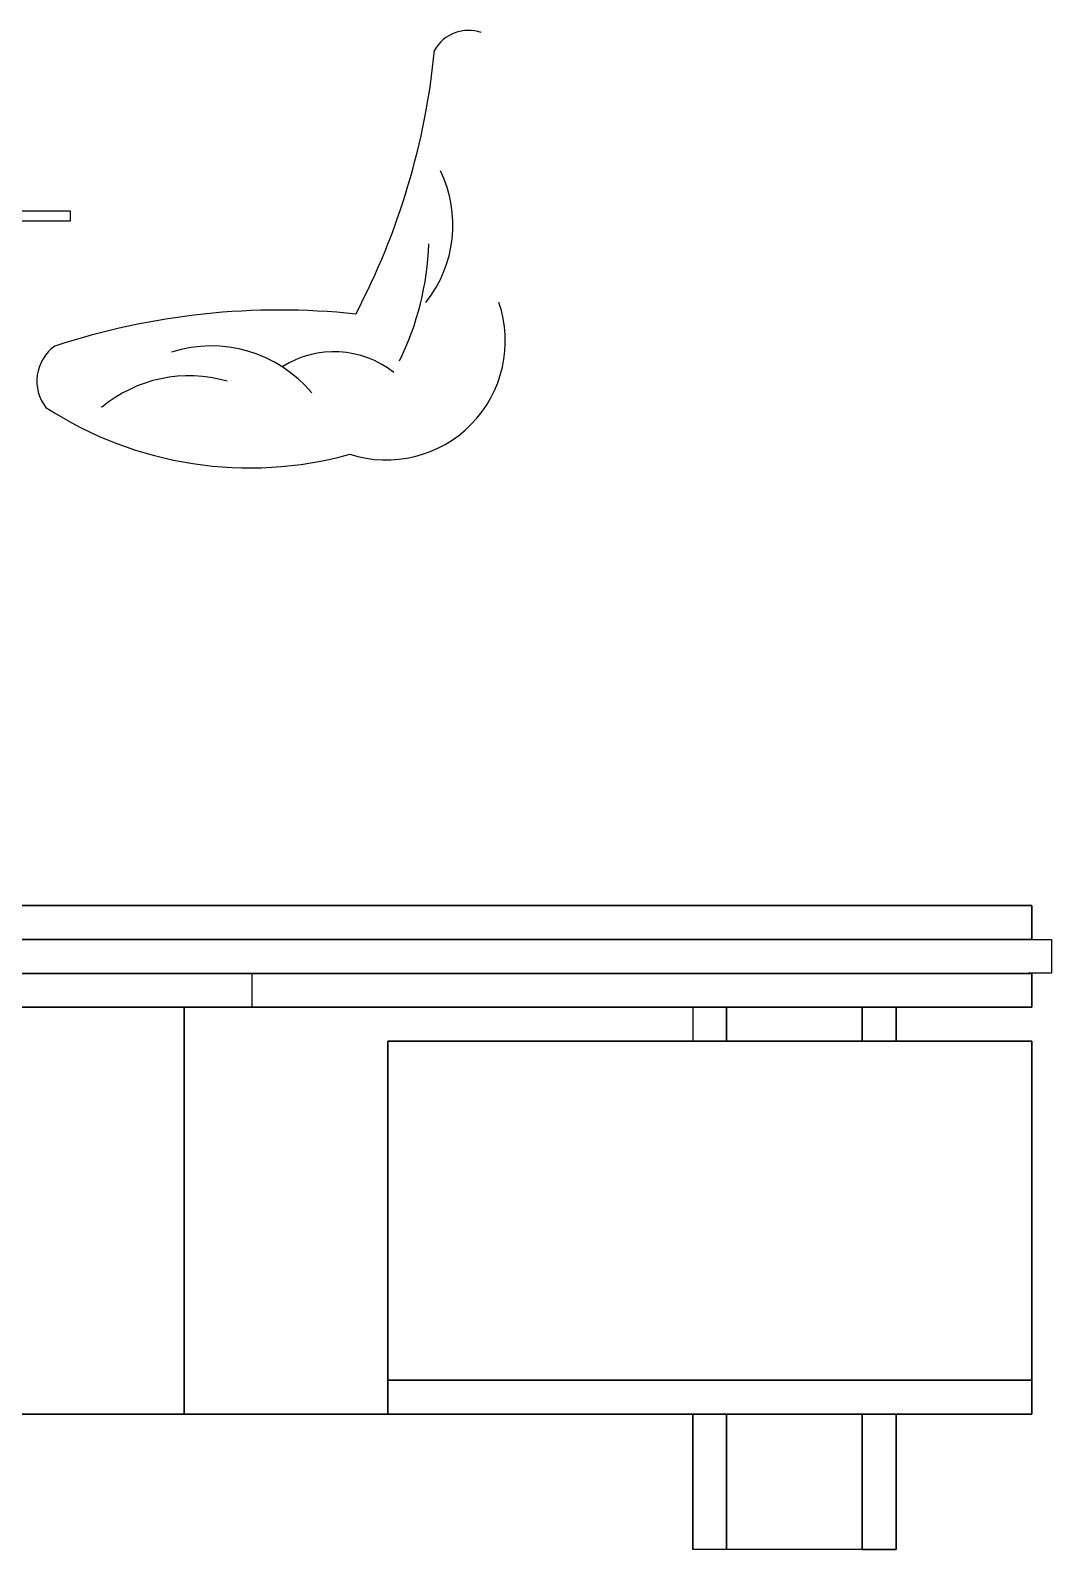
# Model space of a CAD drawing. Extents: x -42728 to 99010, y -18674 to 47645.
# Drawn here: x 71495 to 72339, y 30794 to 32049 of the extents above; entities that cross this region are included whole.
import ezdxf

# ---------------------------------------------------------------- set-up
doc = ezdxf.new("R2010")
doc.units = 0
doc.header["$LTSCALE"] = 100
doc.header["$MEASUREMENT"] = 0
doc.layers.get('0').update_dxf_attribs({"linetype": 'CONTINUOUS'})
doc.layers.add('00-ELE', color=2, linetype='CONTINUOUS')

# ---------------------------------------------------------------- blocks, each defined once
blk = doc.blocks.new('A$C41E8769F')
at = {"color": 7, "linetype": 'Continuous'}
for p, q in [((43, 19), (1, 19)), ((1, 19), (37, 19)), ((1, 19), (37, 19)), ((43, 19), (1, 19)), ((38, 19), (37, 19)), ((37, 19), (38, 19)), ((37, 19), (37, 19)), ((38, 19), (43, 19)), ((38, 19), (39, 19)), ((39, 19), (38, 19)), ((56, 19), (39, 19)), ((56, 19), (39, 19)), ((39, 19), (39, 19)), ((43, 19), (66, 19)), ((43, 19), (66, 19)), ((43, 19), (43, 19)), ((56, 19), (66, 19)), ((66, 19), (56, 19)), ((56, 19), (56, 19)), ((56, 19), (56, 19)), ((56, 19), (56, 19)), ((56, 19), (56, 19)), ((56, 19), (56, 19)), ((56, 19), (56, 19)), ((56, 19), (56, 19)), ((56, 19), (56, 19)), ((56, 19), (56, 19)), ((56, 19), (56, 19)), ((66, 18), (66, 19)), ((66, 19), (66, 18)), ((66, 19), (66, 19)), ((66, 19), (66, 19)), ((66, 19), (66, 18)), ((66, 19), (66, 18)), ((66, 19), (66, 19)), ((66, 19), (66, 19)), ((66, 19), (66, 19)), ((66, 19), (66, 19)), ((66, 19), (66, 18)), ((66, 18), (66, 19)), ((66, 19), (66, 19)), ((66, 19), (66, 19)), ((66, 19), (66, 19)), ((66, 19), (66, 19)), ((1, 18), (38, 18)), ((38, 18), (1, 18)), ((1, 18), (38, 18)), ((38, 18), (1, 18)), ((38, 18), (1, 18)), ((1, 18), (38, 18)), ((38, 18), (1, 18)), ((1, 18), (38, 18)), ((1, 18), (43, 18)), ((43, 18), (1, 18)), ((43, 18), (1, 18)), ((43, 18), (1, 18)), ((1, 18), (43, 18)), ((1, 18), (43, 18)), ((1, 18), (43, 18)), ((43, 18), (1, 18)), ((1, 18), (43, 18)), ((43, 18), (1, 18)), ((38, 18), (36, 18)), ((36, 18), (38, 18)), ((56, 18), (38, 18)), ((38, 18), (56, 18)), ((56, 18), (38, 18)), ((56, 18), (38, 18)), ((56, 18), (38, 18)), ((56, 18), (38, 18)), ((56, 18), (38, 18)), ((38, 18), (56, 18)), ((38, 18), (56, 18)), ((38, 18), (56, 18)), ((38, 18), (38, 18)), ((38, 18), (38, 18)), ((38, 18), (38, 18)), ((38, 18), (38, 18)), ((38, 18), (38, 18)), ((38, 18), (38, 18)), ((38, 18), (38, 18)), ((38, 18), (38, 18)), ((38, 18), (38, 18)), ((38, 18), (38, 18)), ((38, 18), (38, 18)), ((38, 18), (38, 18)), ((38, 18), (38, 18)), ((38, 18), (38, 18)), ((38, 18), (38, 18)), ((38, 18), (38, 18)), ((38, 18), (38, 18)), ((38, 18), (38, 18)), ((38, 18), (38, 18)), ((66, 18), (43, 18)), ((66, 18), (43, 18)), ((43, 18), (66, 18)), ((66, 18), (43, 18)), ((43, 18), (66, 18)), ((43, 18), (66, 18)), ((66, 18), (43, 18)), ((66, 18), (43, 18)), ((43, 18), (66, 18)), ((43, 18), (66.587, 18)), ((43, 18), (43, 18)), ((43, 18), (43, 18)), ((43, 18), (43, 18)), ((43, 18), (43, 18)), ((43, 18), (43, 18)), ((43, 18), (43, 18)), ((43, 18), (43, 18)), ((43, 18), (43, 18)), ((66, 18), (56, 18)), ((56, 18), (66, 18)), ((56, 18), (56, 18)), ((56, 18), (66, 18)), ((66, 18), (56, 18)), ((56, 18), (56, 18)), ((56, 18), (66, 18)), ((66, 18), (56, 18)), ((66, 18), (56, 18)), ((56, 18), (56, 18)), ((56, 18), (66, 18)), ((66, 18), (56, 18)), ((56, 18), (56, 18)), ((56, 18), (56, 18)), ((56, 18), (56, 18)), ((56, 18), (56, 18)), ((56, 18), (56, 18)), ((56, 18), (56, 18)), ((56, 18), (56, 18)), ((56, 18), (56, 18)), ((56, 18), (56, 18)), ((56, 18), (56, 18)), ((56, 18), (56, 18)), ((56, 18), (56, 18)), ((56, 18), (56, 18)), ((56, 18), (56, 18)), ((56, 18), (56, 18)), ((56, 18), (56, 18)), ((56, 18), (56, 18)), ((56, 18), (56, 18)), ((56, 18), (56, 18)), ((56, 18), (56, 18)), ((56, 18), (56, 18)), ((56, 18), (56, 18)), ((56, 18), (56, 18)), ((56, 18), (56, 18)), ((56, 18), (56, 18)), ((56, 18), (56, 18)), ((56, 18), (56, 18)), ((56, 18), (56, 18)), ((56, 18), (56, 18)), ((56, 18), (56, 18)), ((56, 18), (56, 18)), ((56, 18), (66, 18)), ((56, 18), (56, 18)), ((56, 18), (56, 18)), ((56, 18), (56, 18)), ((56, 18), (56, 18)), ((56, 18), (56, 18)), ((56, 18), (56, 18)), ((56, 18), (56, 18)), ((56, 18), (56, 18)), ((56, 18), (56, 18)), ((56, 18), (56, 18)), ((56, 18), (56, 18)), ((56, 18), (56, 18)), ((56, 18), (56, 18)), ((56, 18), (56, 18)), ((56, 18), (56, 18)), ((56, 18), (56, 18)), ((56, 18), (56, 18)), ((56, 18), (56, 18)), ((56, 18), (56, 18)), ((56, 18), (56, 18)), ((56, 18), (56, 18)), ((56, 18), (56, 18)), ((56, 18), (56, 18)), ((56, 18), (56, 18)), ((56, 18), (56, 18)), ((56, 18), (56, 18)), ((56, 18), (56, 18)), ((56, 18), (56, 18)), ((56, 18), (56, 18)), ((56, 18), (56, 18)), ((56, 18), (56, 18)), ((56, 18), (56, 18)), ((56, 18), (56, 18)), ((56, 18), (56, 18)), ((56, 18), (56, 18)), ((56, 18), (56, 18)), ((56, 18), (56, 18)), ((56, 18), (56, 18)), ((56, 18), (56, 18)), ((56, 18), (56, 18)), ((56, 18), (56, 18)), ((56, 18), (56, 18)), ((56, 18), (56, 18)), ((56, 18), (56, 18)), ((56, 18), (56, 18)), ((56, 18), (56, 18)), ((56, 18), (56, 18)), ((56, 18), (56, 18)), ((56, 18), (56, 18)), ((56, 18), (56, 18)), ((56, 18), (56, 18)), ((56, 18), (56, 18)), ((56, 18), (56, 18)), ((56, 18), (56, 18)), ((56, 18), (56, 18)), ((56, 18), (56, 18)), ((56, 18), (56, 18)), ((56, 18), (56, 18)), ((56, 18), (56, 18)), ((56, 18), (56, 18)), ((56, 18), (56, 18)), ((56, 18), (56, 18)), ((56, 18), (56, 18)), ((56, 18), (56, 18)), ((56, 18), (56, 18)), ((56, 18), (56, 18)), ((56, 18), (56, 18)), ((56, 18), (56, 18)), ((56, 18), (56, 18)), ((66, 18), (66, 18)), ((66, 18), (66, 18)), ((66, 18), (66, 18)), ((66, 18), (66, 18)), ((66, 18), (66, 18)), ((66, 18), (66, 18)), ((66, 18), (66, 18)), ((66, 18), (66, 18)), ((66, 18), (66, 18)), ((66, 18), (66, 18)), ((66, 18), (66, 18)), ((66, 18), (66, 18)), ((66, 18), (66, 18)), ((66, 18), (66, 18)), ((66, 18), (66, 18)), ((66, 18), (66, 18)), ((66, 18), (66, 18)), ((66, 18), (66, 18)), ((66, 18), (66, 18)), ((66, 18), (66, 18)), ((66, 18), (66, 18)), ((66, 18), (66, 18)), ((66, 18), (66, 18)), ((66, 18), (66, 18)), ((66, 18), (66, 18)), ((66, 18), (66, 18)), ((66, 18), (66, 18)), ((66, 18), (66, 18)), ((66, 18), (66, 18)), ((66, 18), (66, 18)), ((66, 18), (66, 18)), ((66, 18), (66, 18)), ((66, 18), (66, 18)), ((66, 18), (66, 18)), ((66, 18), (66, 18)), ((66, 18), (66, 18)), ((66, 18), (66, 18)), ((66, 18), (66, 18)), ((66, 18), (66, 18)), ((66, 18), (66, 18)), ((66, 18), (66, 18)), ((66, 18), (66, 18)), ((66, 18), (66, 18)), ((66, 18), (66, 18)), ((66, 18), (66, 18)), ((66, 18), (66, 18)), ((66, 18), (66, 18)), ((66, 18), (66, 18)), ((66, 18), (66, 18)), ((66, 18), (66, 18)), ((66, 18), (66, 18)), ((66, 18), (66, 18)), ((66, 18), (66, 18)), ((66, 18), (66, 18)), ((66, 18), (66, 18)), ((66, 18), (66, 18)), ((66, 18), (66, 18)), ((66, 18), (66, 18)), ((66, 18), (66, 18)), ((66, 18), (66, 18)), ((66, 18), (66, 18)), ((66, 18), (66, 18)), ((66, 18), (66, 18)), ((66, 18), (66, 18)), ((66, 18), (66, 18)), ((66, 18), (66, 18)), ((66, 18), (66, 18)), ((66, 18), (66, 18)), ((66, 18), (66, 18)), ((66, 18), (66, 18)), ((66, 18), (66, 18)), ((66, 18), (66, 18)), ((66, 18), (66, 18)), ((66, 18), (66, 18)), ((66, 18), (66, 18)), ((66, 18), (66, 18)), ((66, 18), (66, 18)), ((66, 18), (66, 18)), ((66, 18), (66, 18)), ((66, 18), (66, 18)), ((66, 18), (66, 18)), ((66, 18), (66, 18)), ((66, 18), (66, 18)), ((66, 18), (66, 18)), ((66, 18), (66, 18)), ((66, 18), (66, 18)), ((66, 18), (66, 18)), ((66, 18), (66, 18)), ((66, 18), (66, 18)), ((66, 18), (66, 18)), ((66, 18), (66, 18)), ((66, 18), (66, 18)), ((66, 18), (66, 18)), ((66, 18), (66, 18)), ((66, 18), (66, 18)), ((66, 18), (66, 18)), ((66, 18), (66, 18)), ((66, 18), (66, 18)), ((66, 18), (66, 18)), ((66, 18), (66, 18)), ((66, 18), (66, 18)), ((66, 18), (66, 18)), ((66.587, 18), (66.587, 17.009)), ((43, 17), (1, 17)), ((43, 17), (1, 17)), ((1, 17), (43, 17)), ((43, 17), (1, 17)), ((1, 17), (43, 17)), ((1, 17), (43, 17)), ((36, 17), (38, 17)), ((38, 17), (36, 17)), ((36, 17), (38, 17)), ((38, 17), (36, 17)), ((38, 17), (36, 17)), ((36, 17), (38, 17)), ((56, 17), (38, 17)), ((56, 17), (38, 17)), ((56, 17), (38, 17)), ((38, 17), (56, 17)), ((56, 17), (38, 17)), ((38, 17), (56, 17)), ((38, 17), (38, 17)), ((38, 17), (38, 17)), ((38, 17), (38, 17)), ((38, 17), (38, 17)), ((38, 17), (38, 17)), ((38, 17), (38, 17)), ((38, 17), (38, 17)), ((38, 17), (38, 17)), ((38, 17), (38, 17)), ((38, 17), (38, 17)), ((38, 17), (38, 17)), ((38, 17), (38, 17)), ((38, 17), (38, 17)), ((43, 17), (66, 17)), ((66, 17), (43, 17)), ((43, 17), (66, 17)), ((66, 17), (43, 17)), ((43, 17), (66, 17)), ((43, 17), (66, 17)), ((43, 16), (43, 17)), ((43, 17), (43, 17)), ((43, 16), (43, 17)), ((43, 17), (43, 17)), ((43, 17), (43, 17)), ((43, 17), (43, 17)), ((43, 17), (43, 17)), ((43, 17), (43, 17)), ((66, 17), (56, 17)), ((56, 17), (56, 17)), ((66, 17), (56, 17)), ((66, 17), (56, 17)), ((66, 17), (56, 17)), ((56, 17), (56, 17)), ((56, 17), (56, 17)), ((56, 17), (66, 17)), ((56, 17), (56, 17)), ((56, 17), (56, 17)), ((56, 17), (56, 17)), ((56, 17), (56, 17)), ((56, 17), (56, 17)), ((56, 17), (56, 17)), ((66, 17), (56, 17)), ((56, 17), (56, 17)), ((56, 17), (56, 17)), ((56, 17), (56, 17)), ((56, 17), (56, 17)), ((56, 17), (56, 17)), ((56, 17), (56, 17)), ((56, 17), (56, 17)), ((56, 17), (56, 17)), ((56, 17), (56, 17)), ((56, 17), (56, 17)), ((56, 17), (56, 17)), ((56, 17), (56, 17)), ((56, 17), (56, 17)), ((56, 17), (56, 17)), ((56, 17), (56, 17)), ((56, 17), (56, 17)), ((56, 17), (56, 17)), ((56, 17), (56, 17)), ((56, 17), (56, 17)), ((56, 17), (56, 17)), ((56, 17), (56, 17)), ((56, 17), (56, 17)), ((56, 17), (56, 17)), ((56, 17), (56, 17)), ((56, 17), (56, 17)), ((56, 17), (56, 17)), ((56, 17), (56, 17)), ((56, 17), (56, 17)), ((56, 17), (56, 17)), ((56, 17), (56, 17)), ((56, 17), (56, 17)), ((56, 17), (56, 17)), ((56, 17), (56, 17)), ((56, 17), (56, 17)), ((56, 17), (56, 17)), ((56, 17), (56, 17)), ((56, 17), (56, 17)), ((56, 17), (56, 17)), ((56, 17), (56, 17)), ((56, 17), (56, 17)), ((56, 17), (56, 17)), ((56, 17), (56, 17)), ((56, 17), (56, 17)), ((56, 17), (56, 17)), ((56, 17), (56, 17)), ((56, 17), (56, 17)), ((56, 17), (56, 17)), ((56, 17), (56, 17)), ((56, 17), (56, 17)), ((56, 17), (56, 17)), ((56, 17), (56, 17)), ((56, 17), (56, 17)), ((56, 17), (56, 17)), ((56, 17), (56, 17)), ((56, 17), (56, 17)), ((56, 17), (56, 17)), ((56, 17), (56, 17)), ((56, 17), (56, 17)), ((56, 17), (56, 17)), ((56, 17), (56, 17)), ((56, 17), (56, 17)), ((56, 17), (56, 17)), ((56, 17), (56, 17)), ((56, 17), (56, 17)), ((56, 17), (56, 17)), ((56, 17), (56, 17)), ((56, 17), (56, 17)), ((56, 17), (56, 17)), ((56, 17), (56, 17)), ((56, 17), (56, 17)), ((66.587, 17.009), (65.909, 17.009)), ((66, 17.009), (66, 17)), ((66, 17), (66, 17)), ((66, 17), (66, 17)), ((66, 17), (66, 17)), ((66, 17), (66, 17)), ((66, 17), (66, 17)), ((66, 17), (66, 17)), ((66, 17), (66, 17)), ((66, 17), (66, 17)), ((66, 17), (66, 17)), ((66, 17), (66, 17)), ((66, 17), (66, 17)), ((66, 17), (66, 17)), ((66, 17), (66, 17)), ((66, 17), (66, 17)), ((66, 17), (66, 17)), ((66, 17), (66, 17)), ((66, 17), (66, 17)), ((66, 17), (66, 17)), ((66, 17), (66, 17)), ((66, 17), (66, 17)), ((66, 17), (66, 17)), ((66, 17), (66, 17)), ((66, 17), (66, 17)), ((66, 17), (66, 17)), ((66, 17), (66, 17)), ((66, 17), (66, 17)), ((66, 17), (66, 17)), ((66, 17), (66, 17)), ((66, 17), (66, 17)), ((66, 17), (66, 17)), ((66, 17), (66, 17)), ((66, 17), (66, 17)), ((66, 17), (66, 17)), ((66, 17), (66, 17)), ((66, 17), (66, 16)), ((66, 17), (66, 16)), ((66, 17), (66, 17)), ((66, 17), (66, 17)), ((66, 17), (66, 16)), ((66, 16), (66, 17)), ((66, 16), (66, 17)), ((66, 16), (66, 17)), ((66, 17), (66, 17)), ((66, 17), (66, 17)), ((66, 17), (66, 17)), ((66, 17), (66, 17)), ((66, 17), (66, 17)), ((66, 17), (66, 17)), ((66, 17), (66, 17)), ((66, 17), (66, 17)), ((66, 17), (66, 17)), ((66, 17), (66, 17)), ((66, 17), (66, 17)), ((66, 17), (66, 17)), ((66, 17), (66, 17)), ((66, 17), (66, 17)), ((66, 17), (66, 17)), ((66, 17), (66, 17)), ((66, 17), (66, 17)), ((66, 17), (66, 17)), ((66, 17), (66, 17)), ((66, 17), (66, 17)), ((66, 17), (66, 17)), ((66, 17), (66, 17)), ((66, 17), (66, 17)), ((66, 17), (66, 17)), ((66, 17), (66, 17)), ((66, 17), (66, 17)), ((66, 17), (66, 17)), ((66, 17), (66, 17)), ((66, 17), (66, 17)), ((66, 17), (66, 17)), ((66, 17), (66, 17)), ((66, 17), (66, 17)), ((66, 17), (66, 17)), ((66, 17), (66, 17)), ((66, 17), (66, 17)), ((66, 17), (66, 17)), ((66, 17), (66, 17)), ((66, 17), (66, 17)), ((66, 17), (66, 17)), ((66, 17), (66, 17)), ((66, 17), (66, 17)), ((1, 16), (43, 16)), ((1, 16), (43, 16)), ((41, 16), (7, 16)), ((7, 16), (41, 16)), ((7, 16), (41, 16)), ((7, 16), (41, 16)), ((36, 16), (37, 16)), ((36, 16), (37, 16)), ((37, 16), (38, 16)), ((38, 16), (37, 16)), ((38, 16), (39, 16)), ((39, 16), (38, 16)), ((56, 16), (39, 16)), ((39, 16), (56, 16)), ((39, 16), (39, 16)), ((41, 16), (52, 16)), ((41, 16), (52, 16)), ((41, 4), (41, 16)), ((41, 16), (41, 4)), ((41, 16), (41, 16)), ((41, 16), (41, 4)), ((41, 4), (41, 16)), ((41, 4), (41, 16)), ((41, 16), (51, 16)), ((41, 16), (41, 4)), ((41, 4), (41, 16)), ((41, 16), (41, 16)), ((41, 4), (41, 16)), ((41, 16), (41, 16)), ((41, 16), (41, 16)), ((41, 16), (51, 16)), ((41, 16), (41, 16)), ((66, 16), (43, 16)), ((43, 16), (66, 16)), ((48, 16), (53, 16)), ((53, 16), (48, 16)), ((57, 16), (48, 16)), ((48, 16), (57, 16)), ((53, 16), (48, 16)), ((57, 16), (48, 16)), ((57, 16), (48, 16)), ((53, 16), (48, 16)), ((48, 16), (48, 16)), ((51, 16), (52, 16)), ((52, 16), (51, 16)), ((53, 16), (53, 16)), ((53, 16), (53, 16)), ((62, 16), (53, 16)), ((61, 16), (53, 16)), ((61, 16), (53, 16)), ((62, 16), (53, 16)), ((53, 16), (53, 16)), ((61, 16), (56, 16)), ((56, 16), (56, 15)), ((57, 16), (56, 16)), ((56, 16), (66, 16)), ((56, 16), (56, 16)), ((56, 16), (56, 16)), ((57, 16), (56, 16)), ((61, 16), (56, 16)), ((56, 16), (66, 16)), ((56, 16), (56, 16)), ((56, 16), (56, 16)), ((56, 16), (56, 16)), ((56, 16), (56, 16)), ((56, 16), (56, 16)), ((56, 16), (56, 16)), ((56, 16), (56, 16)), ((56, 16), (56, 16)), ((56, 16), (56, 16)), ((56, 16), (56, 16)), ((56, 16), (56, 16)), ((56, 16), (56, 16)), ((56, 16), (56, 16)), ((57, 16), (62, 16)), ((57, 16), (57, 15)), ((57, 15), (57, 16)), ((57, 15), (57, 16)), ((57, 16), (57, 15)), ((57, 15), (57, 16)), ((57, 16), (57, 15)), ((61, 16), (57, 16)), ((57, 16), (57, 16)), ((62, 16), (57, 16)), ((61, 16), (57, 16)), ((57, 16), (62, 16)), ((57, 16), (62, 16)), ((61, 16), (61, 15)), ((62, 16), (61, 16)), ((61, 15), (61, 16)), ((61, 16), (61, 15)), ((61, 15), (61, 16)), ((62, 16), (61, 16)), ((62, 15), (62, 16)), ((62, 16), (62, 15)), ((62, 15), (62, 16)), ((62, 16), (62, 15)), ((66, 16), (66, 16)), ((66, 16), (66, 16)), ((66, 16), (66, 16)), ((66, 16), (66, 16)), ((66, 16), (66, 16)), ((66, 16), (66, 16)), ((66, 16), (66, 16)), ((66, 16), (66, 16)), ((66, 16), (66, 16)), ((57, 15), (47, 15)), ((47, 15), (57, 15)), ((57, 15), (47, 15)), ((57, 15), (47, 15)), ((47, 15), (57, 15)), ((57, 15), (47, 15)), ((57, 15), (47, 15)), ((47, 15), (56, 15)), ((47, 15), (57, 15)), ((56, 15), (47, 15)), ((47, 15), (56, 15)), ((47, 15), (56, 15)), ((47, 13), (47, 15)), ((47, 15), (47, 15)), ((47, 15), (47, 15)), ((47, 15), (47, 15)), ((47, 15), (47, 15)), ((47, 13), (47, 15)), ((47, 13), (47, 15)), ((47, 13), (47, 15)), ((47, 13), (47, 15)), ((47, 15), (47, 13)), ((47, 15), (47, 13)), ((47, 15), (47, 15)), ((47, 15), (47, 15)), ((47, 15), (47, 15)), ((47, 15), (47, 13)), ((47, 13), (47, 15)), ((47, 15), (47, 15)), ((47, 15), (47, 13)), ((47, 15), (47, 15)), ((47, 15), (47, 15)), ((47, 15), (47, 13)), ((47, 13), (47, 15)), ((47, 15), (47, 15)), ((47, 15), (47, 15)), ((47, 15), (47, 13)), ((47, 13), (47, 15)), ((47, 15), (47, 15)), ((47, 15), (47, 15)), ((47, 15), (47, 15)), ((47, 15), (47, 15)), ((47, 15), (47, 15)), ((47, 15), (47, 15)), ((47, 15), (47, 15)), ((47, 15), (47, 15)), ((47, 15), (47, 15)), ((47, 15), (47, 15)), ((47, 15), (47, 15)), ((47, 15), (47, 15)), ((47, 15), (47, 15)), ((47, 15), (47, 15)), ((47, 15), (47, 15)), ((47, 15), (47, 15)), ((47, 15), (47, 15)), ((47, 15), (47, 15)), ((47, 15), (47, 15)), ((47, 15), (47, 15)), ((47, 15), (47, 15)), ((47, 15), (47, 15)), ((47, 15), (47, 15)), ((57, 15), (50, 15)), ((57, 15), (50, 15)), ((57, 15), (50, 15)), ((57, 15), (50, 15)), ((50, 15), (50, 15)), ((50, 15), (50, 15)), ((50, 15), (50, 15)), ((54, 15), (54, 15)), ((54, 15), (54, 15)), ((62, 15), (54, 15)), ((54, 15), (61, 15)), ((61, 15), (54, 15)), ((54, 15), (54, 15)), ((54, 15), (62, 15)), ((61, 15), (56, 15)), ((56, 15), (56, 15)), ((56, 15), (57, 15)), ((66, 15), (56, 15)), ((66, 15), (56, 15)), ((56, 15), (56, 15)), ((56, 15), (66, 15)), ((66, 15), (56, 15)), ((66, 15), (56, 15)), ((56, 15), (56, 15)), ((56, 15), (66, 15)), ((56, 15), (66, 15)), ((56, 15), (56, 15)), ((66, 15), (56, 15)), ((56, 15), (56, 15)), ((61, 15), (56, 15)), ((57, 15), (56, 15)), ((56, 15), (56, 15)), ((56, 15), (56, 15)), ((56, 15), (56, 15)), ((56, 15), (56, 15)), ((56, 15), (56, 15)), ((56, 15), (56, 15)), ((56, 15), (56, 15)), ((56, 15), (56, 15)), ((56, 15), (56, 15)), ((56, 15), (56, 15)), ((56, 15), (56, 15)), ((56, 15), (56, 15)), ((56, 15), (56, 15)), ((56, 15), (56, 15)), ((56, 15), (56, 15)), ((56, 15), (56, 15)), ((56, 15), (56, 15)), ((56, 15), (56, 15)), ((56, 15), (56, 15)), ((56, 15), (56, 15)), ((56, 15), (56, 15)), ((56, 15), (56, 15)), ((56, 15), (56, 15)), ((56, 15), (56, 15)), ((56, 15), (56, 15)), ((56, 15), (56, 15)), ((56, 15), (56, 15)), ((56, 15), (56, 15)), ((56, 15), (56, 15)), ((56, 15), (56, 15)), ((56, 15), (56, 15)), ((56, 15), (56, 15)), ((56, 15), (56, 15)), ((56, 15), (56, 15)), ((56, 15), (56, 15)), ((56, 15), (56, 15)), ((56, 15), (56, 15)), ((56, 15), (56, 15)), ((56, 15), (56, 15)), ((56, 15), (56, 15)), ((57, 15), (62, 15)), ((57, 15), (57, 15)), ((57, 15), (57, 15)), ((57, 15), (57, 15)), ((57, 15), (57, 15)), ((66, 15), (57, 15)), ((57, 15), (57, 15)), ((57, 15), (57, 15)), ((57, 15), (57, 15)), ((62, 15), (57, 15)), ((57, 15), (57, 15)), ((57, 15), (66, 15)), ((57, 15), (57, 15)), ((57, 15), (66, 15)), ((66, 15), (57, 15)), ((57, 15), (57, 15)), ((57, 15), (57, 15)), ((57, 15), (57, 15)), ((57, 15), (57, 15)), ((57, 15), (57, 15)), ((57, 15), (57, 15)), ((57, 15), (57, 15)), ((57, 15), (57, 15)), ((57, 15), (57, 15)), ((57, 15), (57, 15)), ((57, 15), (57, 15)), ((57, 15), (57, 15)), ((57, 15), (57, 15)), ((57, 15), (57, 15)), ((57, 15), (57, 15)), ((57, 15), (57, 15)), ((57, 15), (57, 15)), ((57, 15), (57, 15)), ((57, 15), (57, 15)), ((57, 15), (57, 15)), ((57, 15), (57, 15)), ((57, 15), (57, 15)), ((57, 15), (57, 15)), ((57, 15), (57, 15)), ((57, 15), (57, 15)), ((57, 15), (57, 15)), ((57, 15), (57, 15)), ((57, 15), (57, 15)), ((57, 15), (57, 15)), ((61, 15), (61, 15)), ((62, 15), (61, 15)), ((61, 15), (62, 15)), ((61, 15), (62, 15)), ((61, 15), (61, 15)), ((61, 15), (61, 15)), ((61, 15), (62, 15)), ((66, 15), (66, 15)), ((66, 13), (66, 15)), ((66, 15), (66, 15)), ((66, 15), (66, 15)), ((66, 15), (66, 15)), ((66, 15), (66, 15)), ((66, 13), (66, 15)), ((66, 13), (66, 15)), ((66, 13), (66, 15)), ((66, 13), (66, 15)), ((66, 15), (66, 13)), ((66, 15), (66, 13)), ((66, 15), (66, 15)), ((66, 15), (66, 15)), ((66, 15), (66, 13)), ((66, 13), (66, 15)), ((66, 15), (66, 15)), ((66, 15), (66, 15)), ((66, 15), (66, 13)), ((66, 13), (66, 15)), ((66, 15), (66, 15)), ((66, 15), (66, 13)), ((66, 15), (66, 15)), ((66, 15), (66, 15)), ((66, 15), (66, 15)), ((66, 15), (66, 13)), ((66, 15), (66, 15)), ((66, 15), (66, 15)), ((66, 15), (66, 15)), ((66, 15), (66, 15)), ((66, 15), (66, 13)), ((66, 15), (66, 15)), ((66, 15), (66, 15)), ((66, 15), (66, 15)), ((66, 15), (66, 15)), ((66, 15), (66, 15)), ((66, 15), (66, 15)), ((66, 15), (66, 15)), ((66, 15), (66, 15)), ((66, 15), (66, 15)), ((66, 15), (66, 15)), ((66, 15), (66, 15)), ((66, 15), (66, 15)), ((66, 15), (66, 15)), ((66, 15), (66, 15)), ((66, 15), (66, 15)), ((66, 15), (66, 15)), ((66, 15), (66, 15)), ((66, 15), (66, 15)), ((66, 15), (66, 15)), ((66, 15), (66, 15)), ((47, 13), (47, 13)), ((47, 13), (47, 5)), ((47, 13), (47, 5)), ((47, 13), (47, 13)), ((47, 13), (47, 13)), ((47, 13), (47, 5)), ((47, 5), (47, 13)), ((47, 5), (47, 13)), ((47, 13), (47, 13)), ((47, 13), (47, 5)), ((47, 5), (47, 13)), ((47, 13), (47, 13)), ((47, 13), (47, 5)), ((47, 13), (47, 9)), ((47, 13), (47, 13)), ((47, 13), (47, 13)), ((47, 13), (47, 9)), ((47, 13), (47, 9)), ((47, 9), (47, 13)), ((47, 13), (47, 13)), ((47, 13), (47, 13)), ((47, 13), (47, 13)), ((47, 13), (47, 13)), ((47, 13), (47, 13)), ((47, 13), (47, 13)), ((47, 13), (47, 13)), ((47, 13), (47, 13)), ((47, 13), (47, 13)), ((47, 13), (47, 13)), ((47, 13), (47, 13)), ((47, 13), (47, 13)), ((47, 13), (47, 13)), ((47, 13), (47, 13)), ((47, 13), (47, 13)), ((47, 13), (47, 13)), ((47, 13), (47, 13)), ((47, 13), (47, 13)), ((47, 13), (47, 13)), ((47, 13), (47, 13)), ((47, 13), (47, 13)), ((47, 13), (47, 13)), ((47, 13), (47, 13)), ((47, 13), (47, 13)), ((47, 13), (47, 13)), ((47, 13), (47, 13)), ((47, 13), (47, 13)), ((47, 13), (47, 13)), ((47, 13), (47, 13)), ((47, 13), (47, 13)), ((47, 13), (47, 13)), ((47, 13), (47, 13)), ((47, 13), (47, 13)), ((47, 13), (47, 13)), ((47, 13), (47, 13)), ((47, 13), (47, 13)), ((47, 13), (47, 13)), ((47, 13), (47, 13)), ((47, 13), (47, 13)), ((47, 13), (47, 13)), ((47, 13), (47, 13)), ((47, 13), (47, 13)), ((47, 13), (47, 13)), ((47, 13), (47, 13)), ((47, 13), (47, 13)), ((47, 13), (47, 13)), ((47, 13), (47, 13)), ((47, 13), (47, 13)), ((47, 13), (47, 13)), ((47, 13), (47, 13)), ((47, 13), (47, 13)), ((47, 13), (47, 13)), ((47, 13), (47, 13)), ((47, 13), (47, 13)), ((47, 13), (47, 13)), ((47, 13), (47, 13)), ((47, 13), (47, 13)), ((47, 13), (47, 13)), ((66, 5), (66, 13)), ((66, 13), (66, 5)), ((66, 13), (66, 13)), ((66, 13), (66, 5)), ((66, 13), (66, 13)), ((66, 13), (66, 13)), ((66, 13), (66, 5)), ((66, 5), (66, 13)), ((66, 13), (66, 13)), ((66, 13), (66, 13)), ((66, 13), (66, 5)), ((66, 13), (66, 13)), ((66, 13), (66, 5)), ((66, 5), (66, 13)), ((66, 13), (66, 5)), ((66, 5), (66, 13)), ((66, 13), (66, 13)), ((66, 13), (66, 5)), ((66, 5), (66, 13)), ((66, 13), (66, 13)), ((66, 13), (66, 13)), ((66, 13), (66, 13)), ((66, 13), (66, 13)), ((66, 13), (66, 13)), ((66, 13), (66, 13)), ((66, 13), (66, 13)), ((66, 13), (66, 13)), ((66, 13), (66, 13)), ((66, 13), (66, 13)), ((66, 13), (66, 13)), ((66, 13), (66, 13)), ((66, 13), (66, 13)), ((66, 13), (66, 13)), ((66, 13), (66, 13)), ((66, 13), (66, 13)), ((66, 13), (66, 13)), ((66, 13), (66, 13)), ((66, 13), (66, 13)), ((66, 13), (66, 13)), ((66, 13), (66, 13)), ((66, 13), (66, 13)), ((66, 13), (66, 13)), ((66, 13), (66, 13)), ((66, 13), (66, 13)), ((66, 13), (66, 13)), ((66, 13), (66, 13)), ((66, 13), (66, 13)), ((66, 13), (66, 13)), ((66, 13), (66, 13)), ((66, 13), (66, 13)), ((66, 13), (66, 13)), ((66, 13), (66, 13)), ((66, 13), (66, 13)), ((66, 13), (66, 13)), ((66, 13), (66, 13)), ((66, 13), (66, 13)), ((66, 13), (66, 13)), ((66, 13), (66, 13)), ((66, 13), (66, 13)), ((66, 13), (66, 13)), ((66, 13), (66, 13)), ((66, 13), (66, 13)), ((66, 13), (66, 13)), ((66, 13), (66, 13)), ((66, 13), (66, 13)), ((66, 13), (66, 13)), ((66, 13), (66, 13)), ((66, 13), (66, 13)), ((66, 13), (66, 13)), ((66, 13), (66, 13)), ((66, 13), (66, 13)), ((66, 13), (66, 13)), ((66, 13), (66, 13)), ((66, 13), (66, 13)), ((66, 13), (66, 13)), ((66, 13), (66, 13)), ((66, 13), (66, 13)), ((66, 13), (66, 13)), ((66, 13), (66, 13)), ((66, 13), (66, 13)), ((66, 13), (66, 13)), ((66, 13), (66, 13)), ((66, 13), (66, 13)), ((66, 13), (66, 13)), ((66, 13), (66, 13)), ((66, 13), (66, 13)), ((66, 13), (66, 13)), ((66, 13), (66, 13)), ((47, 9), (47, 9)), ((47, 9), (47, 9)), ((47, 5), (47, 9)), ((47, 5), (47, 9)), ((47, 9), (47, 9)), ((47, 5), (47, 9)), ((47, 5), (47, 9)), ((47, 9), (47, 9)), ((47, 9), (47, 9)), ((57, 5), (47, 5)), ((47, 5), (56, 5)), ((47, 5), (57, 5)), ((56, 5), (47, 5)), ((56, 5), (47, 5)), ((56, 5), (47, 5)), ((47, 5), (56, 5)), ((47, 5), (56, 5)), ((47, 5), (47, 5)), ((47, 5), (47, 5)), ((47, 5), (47, 5)), ((47, 5), (47, 5)), ((47, 5), (47, 5)), ((47, 5), (47, 4)), ((47, 5), (47, 5)), ((47, 5), (47, 5)), ((47, 5), (47, 4)), ((47, 4), (47, 5)), ((47, 4), (47, 5)), ((47, 5), (47, 5)), ((47, 5), (47, 4)), ((47, 4), (47, 5)), ((47, 5), (47, 4)), ((47, 5), (47, 4)), ((47, 4), (47, 5)), ((47, 5), (47, 5)), ((47, 5), (47, 4)), ((47, 4), (47, 5)), ((47, 5), (47, 4)), ((47, 5), (47, 5)), ((47, 5), (47, 4)), ((47, 4), (47, 5)), ((47, 5), (47, 5)), ((47, 5), (47, 5)), ((47, 5), (47, 4)), ((47, 4), (47, 5)), ((47, 5), (47, 5)), ((47, 5), (47, 4)), ((47, 5), (47, 5)), ((47, 5), (47, 5)), ((47, 5), (47, 4)), ((47, 5), (47, 5)), ((47, 5), (47, 5)), ((47, 5), (47, 5)), ((47, 5), (47, 5)), ((47, 5), (47, 5)), ((47, 5), (47, 5)), ((47, 5), (47, 5)), ((47, 5), (47, 5)), ((47, 5), (47, 5)), ((47, 5), (47, 5)), ((47, 5), (47, 5)), ((47, 5), (47, 5)), ((47, 5), (47, 5)), ((56, 5), (56, 5)), ((56, 5), (56, 5)), ((56, 5), (56, 5)), ((56, 5), (56, 5)), ((66, 5), (56, 5)), ((56, 5), (56, 5)), ((56, 5), (66, 5)), ((56, 5), (56, 5)), ((56, 5), (56, 5)), ((56, 5), (56, 5)), ((56, 5), (56, 5)), ((56, 5), (56, 5)), ((56, 5), (56, 5)), ((56, 5), (56, 5)), ((56, 5), (56, 5)), ((56, 5), (56, 5)), ((56, 5), (56, 5)), ((56, 5), (56, 5)), ((56, 5), (56, 5)), ((56, 5), (56, 5)), ((56, 5), (56, 5)), ((56, 5), (56, 5)), ((56, 5), (56, 5)), ((56, 5), (56, 5)), ((56, 5), (56, 5)), ((56, 5), (56, 5)), ((56, 5), (56, 5)), ((56, 5), (56, 5)), ((57, 5), (57, 5)), ((57, 5), (57, 5)), ((57, 5), (57, 5)), ((57, 5), (57, 5)), ((57, 5), (57, 5)), ((66, 5), (57, 5)), ((57, 5), (66, 5)), ((57, 5), (57, 5)), ((57, 5), (66, 5)), ((66, 5), (57, 5)), ((57, 5), (57, 5)), ((57, 5), (57, 5)), ((57, 5), (57, 5)), ((57, 5), (57, 5)), ((57, 5), (57, 5)), ((57, 5), (57, 5)), ((57, 5), (57, 5)), ((57, 5), (57, 5)), ((57, 5), (57, 5)), ((57, 5), (57, 5)), ((57, 5), (57, 5)), ((57, 5), (57, 5)), ((57, 5), (57, 5)), ((57, 5), (57, 5)), ((66, 5), (57, 5)), ((57, 5), (57, 5)), ((57, 5), (66, 5)), ((57, 5), (57, 5)), ((57, 5), (57, 5)), ((57, 5), (57, 5)), ((57, 5), (57, 5)), ((57, 5), (57, 5)), ((57, 5), (57, 5)), ((57, 5), (57, 5)), ((57, 5), (57, 5)), ((57, 5), (57, 5)), ((57, 5), (57, 5)), ((57, 5), (57, 5)), ((57, 5), (57, 5)), ((66, 5), (66, 4)), ((66, 5), (66, 5)), ((66, 5), (66, 5)), ((66, 5), (66, 5)), ((66, 5), (66, 5)), ((66, 5), (66, 5)), ((66, 4), (66, 5)), ((66, 4), (66, 5)), ((66, 5), (66, 4)), ((66, 5), (66, 5)), ((66, 5), (66, 4)), ((66, 5), (66, 5)), ((66, 5), (66, 5)), ((66, 5), (66, 4)), ((66, 4), (66, 5)), ((66, 5), (66, 4)), ((66, 4), (66, 5)), ((66, 5), (66, 5)), ((66, 5), (66, 4)), ((66, 4), (66, 5)), ((66, 5), (66, 4)), ((66, 5), (66, 5)), ((66, 5), (66, 4)), ((66, 4), (66, 5)), ((66, 5), (66, 4)), ((66, 4), (66, 5)), ((66, 4), (66, 5)), ((66, 5), (66, 5)), ((66, 5), (66, 4)), ((66, 4), (66, 5)), ((66, 4), (66, 5)), ((66, 5), (66, 5)), ((66, 5), (66, 5)), ((66, 5), (66, 5)), ((66, 5), (66, 5)), ((66, 5), (66, 5)), ((66, 5), (66, 5)), ((66, 5), (66, 5)), ((66, 5), (66, 5)), ((66, 5), (66, 5)), ((66, 5), (66, 5)), ((66, 5), (66, 5)), ((66, 5), (66, 5)), ((66, 5), (66, 5)), ((66, 5), (66, 5)), ((66, 5), (66, 5)), ((66, 5), (66, 5)), ((66, 5), (66, 5)), ((66, 5), (66, 5)), ((41, 4), (7, 4)), ((7, 4), (41, 4)), ((41, 4), (7, 4)), ((7, 4), (41, 4)), ((52, 4), (41, 4)), ((41, 4), (52, 4)), ((41, 4), (41, 4)), ((41, 4), (51, 4)), ((41, 4), (41, 4)), ((41, 4), (41, 4)), ((51, 4), (41, 4)), ((41, 4), (41, 4)), ((41, 4), (41, 4)), ((47, 4), (57, 4)), ((57, 4), (47, 4)), ((47, 4), (57, 4)), ((47, 4), (57, 4)), ((57, 4), (47, 4)), ((47, 4), (57, 4)), ((47, 4), (57, 4)), ((57, 4), (47, 4)), ((56, 4), (47, 4)), ((47, 4), (57, 4)), ((57, 4), (47, 4)), ((47, 4), (56, 4)), ((47, 4), (56, 4)), ((56, 4), (47, 4)), ((47, 4), (56, 4)), ((56, 4), (47, 4)), ((47, 4), (47, 4)), ((47, 4), (47, 4)), ((47, 4), (47, 4)), ((47, 4), (47, 4)), ((47, 4), (47, 4)), ((47, 4), (47, 4)), ((47, 4), (47, 4)), ((47, 4), (47, 4)), ((47, 4), (47, 4)), ((47, 4), (47, 4)), ((47, 4), (47, 4)), ((47, 4), (47, 4)), ((47, 4), (47, 4)), ((47, 4), (47, 4)), ((47, 4), (47, 4)), ((47, 4), (47, 4)), ((47, 4), (47, 4)), ((47, 4), (47, 4)), ((47, 4), (47, 4)), ((47, 4), (47, 4)), ((47, 4), (47, 4)), ((47, 4), (47, 4)), ((47, 4), (47, 4)), ((47, 4), (47, 4)), ((47, 4), (47, 4)), ((47, 4), (47, 4)), ((47, 4), (47, 4)), ((47, 4), (47, 4)), ((47, 4), (47, 4)), ((47, 4), (47, 4)), ((47, 4), (47, 4)), ((47, 4), (47, 4)), ((47, 4), (47, 4)), ((47, 4), (47, 4)), ((47, 4), (47, 4)), ((47, 4), (47, 4)), ((47, 4), (47, 4)), ((47, 4), (47, 4)), ((47, 4), (47, 4)), ((47, 4), (47, 4)), ((47, 4), (47, 4)), ((47, 4), (47, 4)), ((47, 4), (47, 4)), ((47, 4), (47, 4)), ((47, 4), (47, 4)), ((47, 4), (47, 4)), ((47, 4), (47, 4)), ((47, 4), (47, 4)), ((47, 4), (47, 4)), ((47, 4), (47, 4)), ((47, 4), (47, 4)), ((47, 4), (47, 4)), ((47, 4), (47, 4)), ((47, 4), (47, 4)), ((47, 4), (47, 4)), ((47, 4), (47, 4)), ((47, 4), (47, 4)), ((47, 4), (47, 4)), ((47, 4), (47, 4)), ((47, 4), (47, 4)), ((47, 4), (47, 4)), ((47, 4), (47, 4)), ((47, 4), (47, 4)), ((47, 4), (47, 4)), ((47, 4), (47, 4)), ((47, 4), (47, 4)), ((47, 4), (47, 4)), ((47, 4), (47, 4)), ((47, 4), (47, 4)), ((47, 4), (47, 4)), ((47, 4), (47, 4)), ((47, 4), (47, 4)), ((47, 4), (47, 4)), ((49, 4), (54, 4)), ((49, 4), (54, 4)), ((57, 4), (49, 4)), ((57, 4), (49, 4)), ((54, 4), (49, 4)), ((49, 4), (57, 4)), ((54, 4), (49, 4)), ((49, 4), (57, 4)), ((49, 4), (49, 4)), ((49, 4), (49, 4)), ((57, 4), (50, 4)), ((57, 4), (50, 4)), ((50, 4), (57, 4)), ((57, 4), (50, 4)), ((50, 4), (50, 4)), ((50, 4), (50, 4)), ((50, 4), (50, 4)), ((51, 4), (52, 4)), ((51, 4), (52, 4)), ((51, 4), (51, 4)), ((54, 4), (54, 4)), ((54, 4), (54, 4)), ((62, 4), (54, 4)), ((61, 4), (54, 4)), ((54, 4), (54, 4)), ((54, 4), (54, 4)), ((61, 4), (54, 4)), ((54, 4), (54, 4)), ((54, 4), (54, 4)), ((54, 4), (61, 4)), ((54, 4), (61, 4)), ((61, 4), (54, 4)), ((54, 4), (62, 4)), ((54, 4), (54, 4)), ((54, 4), (61, 4)), ((57, 4), (56, 4)), ((56, 4), (56, 4)), ((56, 4), (56, 0)), ((61, 4), (56, 4)), ((56, 0), (56, 4)), ((56, 4), (66, 4)), ((56, 4), (56, 4)), ((56, 4), (66, 4)), ((56, 4), (56, 4)), ((56, 4), (66, 4)), ((66, 4), (56, 4)), ((56, 4), (66, 4)), ((56, 4), (56, 4)), ((56, 4), (66, 4)), ((66, 4), (56, 4)), ((56, 4), (56, 4)), ((56, 4), (66, 4)), ((56, 4), (66, 4)), ((56, 4), (56, 4)), ((56, 4), (66, 4)), ((56, 4), (56, 4)), ((56, 4), (56, 4)), ((56, 4), (56, 4)), ((56, 4), (56, 4)), ((56, 4), (56, 4)), ((56, 4), (56, 4)), ((56, 4), (56, 4)), ((56, 4), (56, 4)), ((56, 4), (56, 4)), ((56, 4), (56, 4)), ((56, 4), (56, 4)), ((56, 4), (56, 4)), ((56, 4), (56, 4)), ((56, 4), (56, 4)), ((56, 4), (56, 4)), ((56, 4), (56, 4)), ((56, 4), (61, 4)), ((56, 4), (57, 4)), ((56, 4), (56, 4)), ((56, 4), (56, 4)), ((56, 4), (56, 4)), ((56, 4), (56, 4)), ((56, 4), (56, 4)), ((56, 4), (56, 4)), ((56, 4), (56, 4)), ((56, 4), (56, 4)), ((56, 4), (56, 4)), ((56, 4), (56, 4)), ((56, 4), (56, 4)), ((56, 4), (56, 4)), ((56, 4), (56, 4)), ((56, 4), (56, 4)), ((56, 4), (56, 4)), ((56, 4), (56, 4)), ((56, 4), (56, 4)), ((56, 4), (56, 4)), ((56, 4), (56, 4)), ((56, 4), (56, 4)), ((56, 4), (56, 4)), ((56, 4), (56, 4)), ((56, 4), (56, 4)), ((56, 4), (56, 4)), ((56, 4), (56, 4)), ((56, 4), (56, 4)), ((56, 4), (56, 4)), ((56, 4), (56, 4)), ((56, 4), (56, 4)), ((56, 4), (56, 4)), ((56, 4), (56, 4)), ((56, 4), (56, 4)), ((56, 4), (56, 4)), ((56, 4), (56, 4)), ((56, 4), (56, 4)), ((56, 4), (56, 4)), ((56, 4), (56, 4)), ((56, 4), (56, 4)), ((56, 4), (56, 4)), ((56, 4), (56, 4)), ((56, 4), (56, 4)), ((56, 4), (56, 4)), ((57, 4), (57, 0)), ((57, 4), (57, 4)), ((62, 4), (57, 4)), ((57, 4), (57, 4)), ((57, 4), (57, 0)), ((57, 4), (57, 4)), ((57, 4), (57, 0)), ((57, 0), (57, 4)), ((57, 4), (57, 0)), ((57, 4), (57, 0)), ((61, 4), (57, 4)), ((57, 4), (57, 4)), ((61, 4), (57, 4)), ((57, 4), (57, 4)), ((61, 4), (57, 4)), ((61, 4), (57, 4)), ((57, 4), (57, 4)), ((57, 4), (57, 4)), ((57, 4), (57, 4)), ((57, 4), (57, 4)), ((57, 4), (66, 4)), ((57, 4), (57, 4)), ((57, 4), (62, 4)), ((66, 4), (57, 4)), ((57, 4), (57, 4)), ((57, 4), (57, 4)), ((57, 4), (57, 4)), ((57, 4), (57, 4)), ((57, 4), (57, 4)), ((57, 4), (57, 4)), ((57, 4), (57, 4)), ((57, 4), (57, 4)), ((57, 4), (57, 4)), ((57, 4), (57, 4)), ((57, 4), (57, 4)), ((57, 4), (57, 4)), ((57, 4), (57, 4)), ((57, 4), (57, 4)), ((57, 4), (57, 4)), ((57, 4), (57, 4)), ((57, 4), (57, 4)), ((57, 4), (57, 4)), ((57, 4), (57, 4)), ((57, 4), (57, 4)), ((57, 4), (57, 4)), ((57, 4), (57, 4)), ((57, 4), (57, 4)), ((57, 4), (57, 4)), ((57, 4), (57, 4)), ((57, 4), (57, 4)), ((57, 4), (57, 4)), ((57, 4), (57, 4)), ((57, 4), (57, 4)), ((57, 4), (57, 4)), ((57, 4), (57, 4)), ((57, 4), (57, 4)), ((57, 4), (57, 4)), ((57, 4), (57, 4)), ((57, 4), (57, 4)), ((57, 4), (57, 4)), ((57, 4), (57, 4)), ((57, 4), (57, 4)), ((57, 4), (57, 4)), ((57, 4), (57, 4)), ((57, 4), (57, 4)), ((57, 4), (57, 4)), ((57, 4), (57, 4)), ((57, 4), (57, 4)), ((57, 4), (57, 4)), ((57, 4), (57, 4)), ((57, 4), (57, 4)), ((57, 4), (57, 4)), ((57, 4), (57, 4)), ((57, 4), (57, 4)), ((57, 4), (57, 4)), ((57, 4), (57, 4)), ((57, 4), (57, 4)), ((57, 4), (57, 4)), ((57, 4), (57, 4)), ((57, 4), (57, 4)), ((57, 4), (57, 4)), ((57, 4), (57, 4)), ((57, 4), (57, 4)), ((57, 4), (57, 4)), ((57, 4), (57, 4)), ((57, 4), (57, 4)), ((57, 4), (57, 4)), ((61, 0), (61, 4)), ((61, 4), (62, 4)), ((61, 4), (61, 0)), ((61, 0), (61, 4)), ((62, 4), (61, 4)), ((61, 4), (61, 0)), ((61, 4), (61, 4)), ((61, 4), (61, 4)), ((61, 4), (61, 4)), ((61, 4), (61, 4)), ((61, 4), (62, 4)), ((62, 4), (61, 4)), ((62, 0), (62, 4)), ((62, 4), (62, 0)), ((62, 0), (62, 4)), ((62, 4), (62, 0)), ((66, 4), (66, 4)), ((66, 4), (66, 4)), ((66, 4), (66, 4)), ((66, 4), (66, 4)), ((66, 4), (66, 4)), ((66, 4), (66, 4)), ((66, 4), (66, 4)), ((66, 4), (66, 4)), ((66, 4), (66, 4)), ((66, 4), (66, 4)), ((66, 4), (66, 4)), ((66, 4), (66, 4)), ((66, 4), (66, 4)), ((66, 4), (66, 4)), ((66, 4), (66, 4)), ((66, 4), (66, 4)), ((66, 4), (66, 4)), ((66, 4), (66, 4)), ((66, 4), (66, 4)), ((66, 4), (66, 4)), ((66, 4), (66, 4)), ((66, 4), (66, 4)), ((66, 4), (66, 4)), ((66, 4), (66, 4)), ((66, 4), (66, 4)), ((66, 4), (66, 4)), ((66, 4), (66, 4)), ((66, 4), (66, 4)), ((66, 4), (66, 4)), ((66, 4), (66, 4)), ((66, 4), (66, 4)), ((66, 4), (66, 4)), ((66, 4), (66, 4)), ((66, 4), (66, 4)), ((66, 4), (66, 4)), ((66, 4), (66, 4)), ((66, 4), (66, 4)), ((66, 4), (66, 4)), ((66, 4), (66, 4)), ((66, 4), (66, 4)), ((66, 4), (66, 4)), ((66, 4), (66, 4)), ((66, 4), (66, 4)), ((66, 4), (66, 4)), ((66, 4), (66, 4)), ((66, 4), (66, 4)), ((66, 4), (66, 4)), ((66, 4), (66, 4)), ((66, 4), (66, 4)), ((66, 4), (66, 4)), ((66, 4), (66, 4)), ((66, 4), (66, 4)), ((57, 0), (56, 0)), ((61, 0), (56, 0)), ((56, 0), (56, 0)), ((61, 0), (56, 0)), ((57, 0), (56, 0)), ((62, 0), (57, 0)), ((57, 0), (57, 0)), ((57, 0), (57, 0)), ((62, 0), (57, 0)), ((57, 0), (57, 0)), ((62, 0), (61, 0)), ((61, 0), (62, 0)), ((61, 0), (62, 0)), ((61, 0), (62, 0))]:
    blk.add_line(p, q, dxfattribs=at)
blk = doc.blocks.new('A$C4210735C')
at = {"layer": '00-ELE', "xscale": 17.5, "yscale": 17.5, "zscale": 17.5}
blk.add_blockref('A$C41E8769F', (0, 0), dxfattribs=at)

msp = doc.modelspace()

# ---------------------------------------------------------------- linework, layer by layer
at = {"layer": '00-ELE'}
for p, q in [((71022.9081, 31900.18221), (71528.12881, 31900.18221)), ((71528.12881, 31900.18221), (71528.12881, 31891.73306)), ((71528.12881, 31891.73306), (71022.9081, 31891.73306))]:
    msp.add_line(p, q, dxfattribs=at)
for centre, radius, start, end in [((71857.25645, 32017.04345), 32.22833, 70.75409105, 150.32894622), ((71242.21355, 32089.48939), 589.75222, 332.2551459, 354.50321696), ((71741.73886, 31888.47122), 102.65969, 321.51719593, 25.79253055), ((71587.45262, 31880.87907), 237.19843, 333.85070283, 358.05617989), ((71701.39463, 31224.79971), 593.46792, 83.92886615, 108.25349618), ((71789.40125, 31792.7797), 98.33849, 252.19622739, 18.87224685), ((71536.13371, 31759.609), 35.42046, 125.61410131, 218.11331335), ((71644.66032, 31679.71053), 108.86137, 40.08441925, 107.41875069), ((71746.28527, 31704.61444), 79.24897, 51.56818525, 122.41100027), ((71626.41241, 31651.17749), 112.77637, 73.76586947, 129.85940251), ((71676.54192, 31996.48988), 308.65033, 236.96154118, 285.55940577)]:
    msp.add_arc(centre, radius, start, end, dxfattribs=at)

# ---------------------------------------------------------------- block references
at = {"xscale": 1.6, "yscale": 1.6, "zscale": 1.6}
msp.add_blockref('A$C4210735C', (70474.56435, 30794.34945), dxfattribs=at)

doc.saveas('drawing.dxf')
